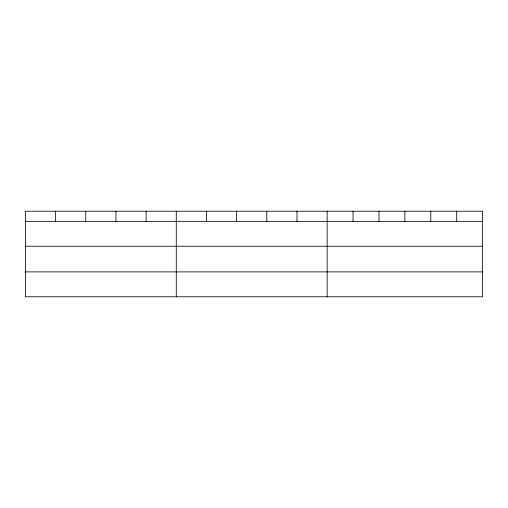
<?xml version="1.0" encoding="UTF-8"?>
<svg xmlns="http://www.w3.org/2000/svg" width="508" height="508" viewBox="0 0 508 508"><rect width="100%" height="100%" fill="white"/><g stroke="black" fill="none" stroke-linecap="round" stroke-linejoin="round"><path stroke-width="0.76" d="M482.6 246.24L482.6 211.214L25.4 211.214L25.4 296.786L482.6 296.786L482.6 246.24L25.4 246.24M25.4 221.342L482.6 221.342M25.4 271.894L482.6 271.894M456.692 211.214L456.692 221.342M430.784 211.214L430.784 221.342M404.876 211.214L404.876 221.342M378.968 211.214L378.968 221.342M353.06 211.214L353.06 221.342M327.152 211.214L327.152 296.786M296.977 211.214L296.977 221.342M266.802 211.214L266.802 221.342M236.626 211.214L236.626 221.342M206.451 211.214L206.451 221.342M176.276 211.214L176.276 296.786M146.101 211.214L146.101 221.342M115.926 211.214L115.926 221.342M85.75 211.214L85.75 221.342M55.575 211.214L55.575 221.342"/></g></svg>
